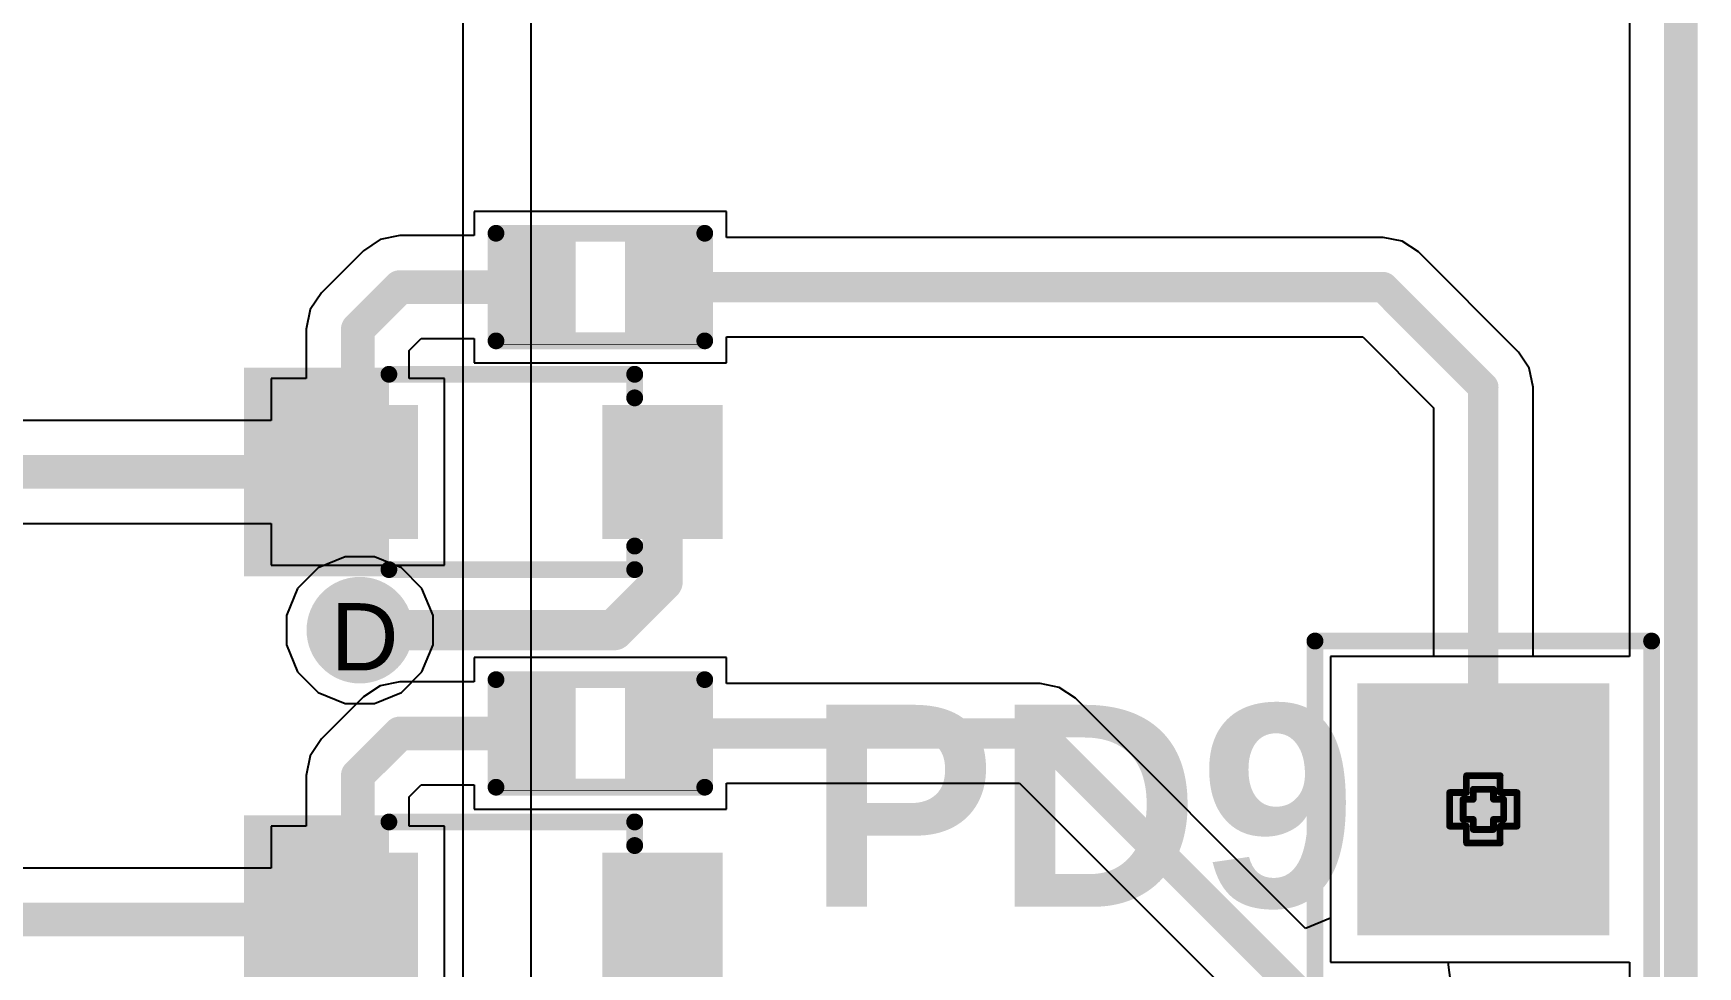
# Model space of a CAD drawing. Header units: inches. Extents: x 0 to 5401, y 0 to 5414.
# Drawn here: x 137.57 to 150.13, y 66.08 to 73.13 of the extents above; entities that cross this region are included whole.
import ezdxf

# ---------------------------------------------------------------- set-up
doc = ezdxf.new("R2010")
doc.units = ezdxf.units.IN
for name, color, linetype in [('Board Outline', 216, 'Continuous'), ('Bottom Layer', 5, 'Continuous'), ('Bottom Solder', 6, 'Continuous'), ('Drill Drawing', 1, 'Continuous'), ('Layer 1', 16, 'Continuous'), ('Layer 2', 76, 'Continuous'), ('Multi-Layer', 9, 'Continuous'), ('Pad Holes', 156, 'Continuous'), ('Top Layer', 1, 'Continuous'), ('Top Overlay', 2, 'Continuous'), ('Top Paste', 8, 'Continuous'), ('Top Solder', 216, 'Continuous'), ('Via Holes', 16, 'Continuous')]:
    doc.layers.add(name, color=color, linetype=linetype)
doc.styles.add('Arial', font='', dxfattribs={"height": 0.2})
doc.styles.add('Arial_Bold', font='', dxfattribs={"height": 0.2})
doc.styles.get('Arial').set_extended_font_data('Arial')
doc.styles.get('Arial_Bold').set_extended_font_data('Arial', bold=True)

# ---------------------------------------------------------------- blocks, each defined once
blk = doc.blocks.new('R___0402_151')
at = {"layer": 'Top Layer'}
for points in [[(-0.699, -0.318), (-0.699, 0.318), (-0.241, 0.318), (-0.241, -0.318)], [(0.241, -0.318), (0.241, 0.318), (0.699, 0.318), (0.699, -0.318)]]:
    blk.add_hatch(color=1, dxfattribs=at).paths.add_polyline_path(points)
at = {"layer": 'Top Paste'}
for points in [[(-0.699, -0.318), (-0.699, 0.318), (-0.241, 0.318), (-0.241, -0.318)], [(0.241, -0.318), (0.241, 0.318), (0.699, 0.318), (0.699, -0.318)]]:
    blk.add_hatch(color=8, dxfattribs=at).paths.add_polyline_path(points)
at = {"layer": 'Top Solder'}
for points in [[(-0.754, -0.373), (-0.754, 0.373), (-0.186, 0.373), (-0.186, -0.373)], [(0.186, -0.373), (0.186, 0.373), (0.754, 0.373), (0.754, -0.373)]]:
    blk.add_hatch(color=216, dxfattribs=at).paths.add_polyline_path(points)
at = {"layer": 'Top Overlay'}
for points in [[(-0.787, -0.406, 0.127, 0.127, 0), (-0.787, 0.406, 0.127, 0.127, 0)], [(-0.787, 0.406, 0.127, 0.127, 0), (0.787, 0.406, 0.127, 0.127, 0)], [(0.787, -0.406, 0.127, 0.127, 0), (0.787, 0.406, 0.127, 0.127, 0)], [(-0.787, -0.406, 0.127, 0.127, 0), (0.787, -0.406, 0.127, 0.127, 0)], [(-0.813, -0.432, 0.00323, 0.00323, 0), (0.813, -0.432, 0.00323, 0.00323, 0)]]:
    blk.add_lwpolyline(points, format="xyseb", dxfattribs=at)
for points in [[(-0.819, 0.406, 0.0635, 0.0635, 1), (-0.756, 0.406, 0.0635, 0.0635, 1)], [(-0.819, 0.406, 0.0635, 0.0635, 1), (-0.756, 0.406, 0.0635, 0.0635, 1)], [(0.756, 0.406, 0.0635, 0.0635, 1), (0.819, 0.406, 0.0635, 0.0635, 1)], [(0.756, 0.406, 0.0635, 0.0635, 1), (0.819, 0.406, 0.0635, 0.0635, 1)], [(-0.819, -0.406, 0.0635, 0.0635, 1), (-0.756, -0.406, 0.0635, 0.0635, 1)], [(-0.819, -0.406, 0.0635, 0.0635, 1), (-0.756, -0.406, 0.0635, 0.0635, 1)], [(0.756, -0.406, 0.0635, 0.0635, 1), (0.819, -0.406, 0.0635, 0.0635, 1)], [(0.756, -0.406, 0.0635, 0.0635, 1), (0.819, -0.406, 0.0635, 0.0635, 1)], [(-0.814, -0.432, 0.00161, 0.00161, 1), (-0.812, -0.432, 0.00161, 0.00161, 1)], [(0.812, -0.432, 0.00161, 0.00161, 1), (0.814, -0.432, 0.00161, 0.00161, 1)]]:
    blk.add_lwpolyline(points, format="xyseb", close=True, dxfattribs=at)
blk = doc.blocks.new('R___0402_152')
at = {"layer": 'Top Layer'}
for points in [[(-0.699, -0.318), (-0.699, 0.318), (-0.241, 0.318), (-0.241, -0.318)], [(0.241, -0.318), (0.241, 0.318), (0.699, 0.318), (0.699, -0.318)]]:
    blk.add_hatch(color=1, dxfattribs=at).paths.add_polyline_path(points)
at = {"layer": 'Top Paste'}
for points in [[(-0.699, -0.318), (-0.699, 0.318), (-0.241, 0.318), (-0.241, -0.318)], [(0.241, -0.318), (0.241, 0.318), (0.699, 0.318), (0.699, -0.318)]]:
    blk.add_hatch(color=8, dxfattribs=at).paths.add_polyline_path(points)
at = {"layer": 'Top Solder'}
for points in [[(-0.754, -0.373), (-0.754, 0.373), (-0.186, 0.373), (-0.186, -0.373)], [(0.186, -0.373), (0.186, 0.373), (0.754, 0.373), (0.754, -0.373)]]:
    blk.add_hatch(color=216, dxfattribs=at).paths.add_polyline_path(points)
at = {"layer": 'Top Overlay'}
for points in [[(-0.787, -0.406, 0.127, 0.127, 0), (-0.787, 0.406, 0.127, 0.127, 0)], [(-0.787, 0.406, 0.127, 0.127, 0), (0.787, 0.406, 0.127, 0.127, 0)], [(0.787, -0.406, 0.127, 0.127, 0), (0.787, 0.406, 0.127, 0.127, 0)], [(-0.787, -0.406, 0.127, 0.127, 0), (0.787, -0.406, 0.127, 0.127, 0)], [(-0.813, -0.432, 0.00323, 0.00323, 0), (0.813, -0.432, 0.00323, 0.00323, 0)]]:
    blk.add_lwpolyline(points, format="xyseb", dxfattribs=at)
for points in [[(-0.819, 0.406, 0.0635, 0.0635, 1), (-0.756, 0.406, 0.0635, 0.0635, 1)], [(-0.819, 0.406, 0.0635, 0.0635, 1), (-0.756, 0.406, 0.0635, 0.0635, 1)], [(0.756, 0.406, 0.0635, 0.0635, 1), (0.819, 0.406, 0.0635, 0.0635, 1)], [(0.756, 0.406, 0.0635, 0.0635, 1), (0.819, 0.406, 0.0635, 0.0635, 1)], [(-0.819, -0.406, 0.0635, 0.0635, 1), (-0.756, -0.406, 0.0635, 0.0635, 1)], [(-0.819, -0.406, 0.0635, 0.0635, 1), (-0.756, -0.406, 0.0635, 0.0635, 1)], [(0.756, -0.406, 0.0635, 0.0635, 1), (0.819, -0.406, 0.0635, 0.0635, 1)], [(0.756, -0.406, 0.0635, 0.0635, 1), (0.819, -0.406, 0.0635, 0.0635, 1)], [(-0.814, -0.432, 0.00161, 0.00161, 1), (-0.812, -0.432, 0.00161, 0.00161, 1)], [(0.812, -0.432, 0.00161, 0.00161, 1), (0.814, -0.432, 0.00161, 0.00161, 1)]]:
    blk.add_lwpolyline(points, format="xyseb", close=True, dxfattribs=at)
blk = doc.blocks.new('HDR_1_8_TH______196')
at = {"layer": 'Bottom Layer'}
blk.add_hatch(color=5, dxfattribs=at).paths.add_polyline_path([(-9.79, 0.9), (-7.99, 0.9), (-7.99, -0.9), (-9.79, -0.9)])
at = {"layer": 'Bottom Solder'}
blk.add_hatch(color=6, dxfattribs=at).paths.add_polyline_path([(-9.841, 0.951), (-7.939, 0.951), (-7.939, -0.951), (-9.841, -0.951)])
at = {"layer": 'Layer 1'}
blk.add_hatch(color=16, dxfattribs=at).paths.add_polyline_path([(-9.79, 0.9), (-7.99, 0.9), (-7.99, -0.9), (-9.79, -0.9)])
at = {"layer": 'Layer 2'}
blk.add_hatch(color=76, dxfattribs=at).paths.add_polyline_path([(-9.79, 0.9), (-7.99, 0.9), (-7.99, -0.9), (-9.79, -0.9)])
at = {"layer": 'Multi-Layer'}
blk.add_hatch(color=9, dxfattribs=at).paths.add_polyline_path([(-9.79, 0.9), (-7.99, 0.9), (-7.99, -0.9), (-9.79, -0.9)])
at = {"layer": 'Pad Holes'}
h = blk.add_hatch(color=7, dxfattribs=at)
edge = h.paths.add_edge_path()
edge.add_arc((-8.89, 0), 0.5, 0, 360)
at = {"layer": 'Top Layer'}
blk.add_hatch(color=1, dxfattribs=at).paths.add_polyline_path([(-9.79, 0.9), (-7.99, 0.9), (-7.99, -0.9), (-9.79, -0.9)])
at = {"layer": 'Top Solder'}
blk.add_hatch(color=216, dxfattribs=at).paths.add_polyline_path([(-9.841, 0.951), (-7.939, 0.951), (-7.939, -0.951), (-9.841, -0.951)])
at = {"layer": 'Top Overlay'}
for points in [[(-10.16, -1.27, 0.127, 0.127, 0), (-10.16, 1.27, 0.127, 0.127, 0)], [(10.16, 1.27, 0.127, 0.127, 0), (-10.16, 1.27, 0.127, 0.127, 0)], [(10.16, -1.27, 0.127, 0.127, 0), (-10.16, -1.27, 0.127, 0.127, 0)]]:
    blk.add_lwpolyline(points, format="xyseb", dxfattribs=at)
for points in [[(-10.192, 1.27, 0.0635, 0.0635, 1), (-10.128, 1.27, 0.0635, 0.0635, 1)], [(-10.192, 1.27, 0.0635, 0.0635, 1), (-10.128, 1.27, 0.0635, 0.0635, 1)], [(-10.192, -1.27, 0.0635, 0.0635, 1), (-10.128, -1.27, 0.0635, 0.0635, 1)], [(-10.192, -1.27, 0.0635, 0.0635, 1), (-10.128, -1.27, 0.0635, 0.0635, 1)]]:
    blk.add_lwpolyline(points, format="xyseb", close=True, dxfattribs=at)
blk = doc.blocks.new('SOD_323_226')
at = {"layer": 'Top Layer'}
for points in [[(-0.75, -0.45), (-1.55, -0.45), (-1.55, 0.45), (-0.75, 0.45)], [(1.55, -0.45), (0.75, -0.45), (0.75, 0.45), (1.55, 0.45)]]:
    blk.add_hatch(color=1, dxfattribs=at).paths.add_polyline_path(points)
at = {"layer": 'Top Overlay'}
for points in [[(-2.007, 0.483), (-0.914, 0.483), (-0.914, 0.787), (-2.007, 0.787)], [(-2.007, -0.508), (-1.575, -0.508), (-1.575, 0.508), (-2.007, 0.508)], [(-2.007, -0.787), (-0.914, -0.787), (-0.914, -0.483), (-2.007, -0.483)]]:
    blk.add_hatch(color=2, dxfattribs=at).paths.add_polyline_path(points)
at = {"layer": 'Top Paste'}
for points in [[(-0.75, -0.45), (-1.55, -0.45), (-1.55, 0.45), (-0.75, 0.45)], [(1.55, -0.45), (0.75, -0.45), (0.75, 0.45), (1.55, 0.45)]]:
    blk.add_hatch(color=8, dxfattribs=at).paths.add_polyline_path(points)
at = {"layer": 'Top Solder'}
for points in [[(-0.695, -0.505), (-1.605, -0.505), (-1.605, 0.505), (-0.695, 0.505)], [(1.605, -0.505), (0.695, -0.505), (0.695, 0.505), (1.605, 0.505)]]:
    blk.add_hatch(color=216, dxfattribs=at).paths.add_polyline_path(points)
at = {"layer": 'Top Overlay'}
for points in [[(-0.914, 0.737, 0.127, 0.127, 0), (0.94, 0.737, 0.127, 0.127, 0)], [(0.94, 0.559, 0.127, 0.127, 0), (0.94, 0.737, 0.127, 0.127, 0)], [(0.94, -0.737, 0.127, 0.127, 0), (0.94, -0.559, 0.127, 0.127, 0)], [(-0.914, -0.737, 0.127, 0.127, 0), (0.94, -0.737, 0.127, 0.127, 0)]]:
    blk.add_lwpolyline(points, format="xyseb", dxfattribs=at)
for points in [[(-0.946, 0.737, 0.0635, 0.0635, 1), (-0.883, 0.737, 0.0635, 0.0635, 1)], [(0.908, 0.737, 0.0635, 0.0635, 1), (0.972, 0.737, 0.0635, 0.0635, 1)], [(0.908, 0.737, 0.0635, 0.0635, 1), (0.972, 0.737, 0.0635, 0.0635, 1)], [(0.908, 0.559, 0.0635, 0.0635, 1), (0.972, 0.559, 0.0635, 0.0635, 1)], [(0.908, -0.559, 0.0635, 0.0635, 1), (0.972, -0.559, 0.0635, 0.0635, 1)], [(-0.946, -0.737, 0.0635, 0.0635, 1), (-0.883, -0.737, 0.0635, 0.0635, 1)], [(0.908, -0.737, 0.0635, 0.0635, 1), (0.972, -0.737, 0.0635, 0.0635, 1)], [(0.908, -0.737, 0.0635, 0.0635, 1), (0.972, -0.737, 0.0635, 0.0635, 1)]]:
    blk.add_lwpolyline(points, format="xyseb", close=True, dxfattribs=at)
blk = doc.blocks.new('SOD_323_228')
at = {"layer": 'Top Layer'}
for points in [[(-0.75, -0.45), (-1.55, -0.45), (-1.55, 0.45), (-0.75, 0.45)], [(1.55, -0.45), (0.75, -0.45), (0.75, 0.45), (1.55, 0.45)]]:
    blk.add_hatch(color=1, dxfattribs=at).paths.add_polyline_path(points)
at = {"layer": 'Top Overlay'}
for points in [[(-2.007, 0.483), (-0.914, 0.483), (-0.914, 0.787), (-2.007, 0.787)], [(-2.007, -0.508), (-1.575, -0.508), (-1.575, 0.508), (-2.007, 0.508)], [(-2.007, -0.787), (-0.914, -0.787), (-0.914, -0.483), (-2.007, -0.483)]]:
    blk.add_hatch(color=2, dxfattribs=at).paths.add_polyline_path(points)
at = {"layer": 'Top Paste'}
for points in [[(-0.75, -0.45), (-1.55, -0.45), (-1.55, 0.45), (-0.75, 0.45)], [(1.55, -0.45), (0.75, -0.45), (0.75, 0.45), (1.55, 0.45)]]:
    blk.add_hatch(color=8, dxfattribs=at).paths.add_polyline_path(points)
at = {"layer": 'Top Solder'}
for points in [[(-0.695, -0.505), (-1.605, -0.505), (-1.605, 0.505), (-0.695, 0.505)], [(1.605, -0.505), (0.695, -0.505), (0.695, 0.505), (1.605, 0.505)]]:
    blk.add_hatch(color=216, dxfattribs=at).paths.add_polyline_path(points)
at = {"layer": 'Top Overlay'}
for points in [[(-0.914, 0.737, 0.127, 0.127, 0), (0.94, 0.737, 0.127, 0.127, 0)], [(0.94, 0.559, 0.127, 0.127, 0), (0.94, 0.737, 0.127, 0.127, 0)], [(0.94, -0.737, 0.127, 0.127, 0), (0.94, -0.559, 0.127, 0.127, 0)], [(-0.914, -0.737, 0.127, 0.127, 0), (0.94, -0.737, 0.127, 0.127, 0)]]:
    blk.add_lwpolyline(points, format="xyseb", dxfattribs=at)
for points in [[(-0.946, 0.737, 0.0635, 0.0635, 1), (-0.883, 0.737, 0.0635, 0.0635, 1)], [(0.908, 0.737, 0.0635, 0.0635, 1), (0.972, 0.737, 0.0635, 0.0635, 1)], [(0.908, 0.737, 0.0635, 0.0635, 1), (0.972, 0.737, 0.0635, 0.0635, 1)], [(0.908, 0.559, 0.0635, 0.0635, 1), (0.972, 0.559, 0.0635, 0.0635, 1)], [(0.908, -0.559, 0.0635, 0.0635, 1), (0.972, -0.559, 0.0635, 0.0635, 1)], [(-0.946, -0.737, 0.0635, 0.0635, 1), (-0.883, -0.737, 0.0635, 0.0635, 1)], [(0.908, -0.737, 0.0635, 0.0635, 1), (0.972, -0.737, 0.0635, 0.0635, 1)], [(0.908, -0.737, 0.0635, 0.0635, 1), (0.972, -0.737, 0.0635, 0.0635, 1)]]:
    blk.add_lwpolyline(points, format="xyseb", close=True, dxfattribs=at)

msp = doc.modelspace()

# ---------------------------------------------------------------- hatches: boundary and pattern name
at = {"layer": 'Bottom Layer'}
h = msp.add_hatch(color=5, dxfattribs=at)
edge = h.paths.add_edge_path()
edge.add_arc((140.032, 68.624), 0.3, 0, 360)
at = {"layer": 'Bottom Solder'}
h = msp.add_hatch(color=6, dxfattribs=at)
edge = h.paths.add_edge_path()
edge.add_arc((140.032, 68.624), 0.402, 0, 360)
at = {"layer": 'Layer 1'}
h = msp.add_hatch(color=16, dxfattribs=at)
edge = h.paths.add_edge_path()
edge.add_arc((140.032, 68.624), 0.3, 0, 360)
at = {"layer": 'Layer 2'}
h = msp.add_hatch(color=76, dxfattribs=at)
edge = h.paths.add_edge_path()
edge.add_arc((140.032, 68.624), 0.3, 0, 360)
at = {"layer": 'Top Layer'}
h = msp.add_hatch(color=1, dxfattribs=at)
edge = h.paths.add_edge_path()
edge.add_arc((140.032, 68.624), 0.3, 0, 360)
at = {"layer": 'Top Solder'}
h = msp.add_hatch(color=216, dxfattribs=at)
edge = h.paths.add_edge_path()
edge.add_arc((140.032, 68.624), 0.402, 0, 360)
at = {"layer": 'Via Holes'}
h = msp.add_hatch(color=7, dxfattribs=at)
edge = h.paths.add_edge_path()
edge.add_arc((140.032, 68.624), 0.15, 0, 360)

# ---------------------------------------------------------------- linework, layer by layer
at = {"layer": 'Board Outline'}
msp.add_lwpolyline([(150, 0, 0.254, 0.254, 0), (150, 117, 0.254, 0.254, 0)], format="xyseb", dxfattribs=at)
at = {"layer": 'Bottom Layer'}
for p, q in [((149.612, 73.454), (149.612, 68.426)), ((149.612, 68.426), (147.355, 68.426)), ((147.355, 68.426), (147.355, 66.118)), ((147.355, 66.118), (149.612, 66.118)), ((149.612, 66.118), (149.612, 65.538))]:
    msp.add_line(p, q, dxfattribs=at)
at = {"layer": 'Drill Drawing'}
for points in [[(148.382, 67.399, 0.0508, 0.0508, 0), (148.382, 67.526, 0.0508, 0.0508, 0)], [(148.382, 67.526, 0.0508, 0.0508, 0), (148.636, 67.526, 0.0508, 0.0508, 0)], [(148.433, 67.348, 0.0508, 0.0508, 0), (148.433, 67.424, 0.0508, 0.0508, 0)], [(148.433, 67.424, 0.0508, 0.0508, 0), (148.586, 67.424, 0.0508, 0.0508, 0)], [(148.586, 67.348, 0.0508, 0.0508, 0), (148.586, 67.424, 0.0508, 0.0508, 0)], [(148.636, 67.399, 0.0508, 0.0508, 0), (148.636, 67.526, 0.0508, 0.0508, 0)], [(148.255, 67.145, 0.0508, 0.0508, 0), (148.255, 67.399, 0.0508, 0.0508, 0)], [(148.255, 67.399, 0.0508, 0.0508, 0), (148.382, 67.399, 0.0508, 0.0508, 0)], [(148.357, 67.196, 0.0508, 0.0508, 0), (148.357, 67.348, 0.0508, 0.0508, 0)], [(148.357, 67.348, 0.0508, 0.0508, 0), (148.433, 67.348, 0.0508, 0.0508, 0)], [(148.586, 67.348, 0.0508, 0.0508, 0), (148.662, 67.348, 0.0508, 0.0508, 0)], [(148.636, 67.399, 0.0508, 0.0508, 0), (148.763, 67.399, 0.0508, 0.0508, 0)], [(148.662, 67.196, 0.0508, 0.0508, 0), (148.662, 67.348, 0.0508, 0.0508, 0)], [(148.763, 67.145, 0.0508, 0.0508, 0), (148.763, 67.399, 0.0508, 0.0508, 0)], [(148.357, 67.196, 0.0508, 0.0508, 0), (148.433, 67.196, 0.0508, 0.0508, 0)], [(148.433, 67.12, 0.0508, 0.0508, 0), (148.433, 67.196, 0.0508, 0.0508, 0)], [(148.586, 67.196, 0.0508, 0.0508, 0), (148.662, 67.196, 0.0508, 0.0508, 0)], [(148.586, 67.12, 0.0508, 0.0508, 0), (148.586, 67.196, 0.0508, 0.0508, 0)], [(148.255, 67.145, 0.0508, 0.0508, 0), (148.382, 67.145, 0.0508, 0.0508, 0)], [(148.382, 67.018, 0.0508, 0.0508, 0), (148.382, 67.145, 0.0508, 0.0508, 0)], [(148.433, 67.12, 0.0508, 0.0508, 0), (148.586, 67.12, 0.0508, 0.0508, 0)], [(148.636, 67.145, 0.0508, 0.0508, 0), (148.763, 67.145, 0.0508, 0.0508, 0)], [(148.636, 67.018, 0.0508, 0.0508, 0), (148.636, 67.145, 0.0508, 0.0508, 0)], [(148.382, 67.018, 0.0508, 0.0508, 0), (148.636, 67.018, 0.0508, 0.0508, 0)]]:
    msp.add_lwpolyline(points, format="xyseb", dxfattribs=at)
for points in [[(148.37, 67.526, 0.0254, 0.0254, 1), (148.395, 67.526, 0.0254, 0.0254, 1)], [(148.37, 67.526, 0.0254, 0.0254, 1), (148.395, 67.526, 0.0254, 0.0254, 1)], [(148.421, 67.424, 0.0254, 0.0254, 1), (148.446, 67.424, 0.0254, 0.0254, 1)], [(148.421, 67.424, 0.0254, 0.0254, 1), (148.446, 67.424, 0.0254, 0.0254, 1)], [(148.573, 67.424, 0.0254, 0.0254, 1), (148.598, 67.424, 0.0254, 0.0254, 1)], [(148.573, 67.424, 0.0254, 0.0254, 1), (148.598, 67.424, 0.0254, 0.0254, 1)], [(148.624, 67.526, 0.0254, 0.0254, 1), (148.649, 67.526, 0.0254, 0.0254, 1)], [(148.624, 67.526, 0.0254, 0.0254, 1), (148.649, 67.526, 0.0254, 0.0254, 1)], [(148.243, 67.399, 0.0254, 0.0254, 1), (148.268, 67.399, 0.0254, 0.0254, 1)], [(148.243, 67.399, 0.0254, 0.0254, 1), (148.268, 67.399, 0.0254, 0.0254, 1)], [(148.344, 67.348, 0.0254, 0.0254, 1), (148.37, 67.348, 0.0254, 0.0254, 1)], [(148.344, 67.348, 0.0254, 0.0254, 1), (148.37, 67.348, 0.0254, 0.0254, 1)], [(148.37, 67.399, 0.0254, 0.0254, 1), (148.395, 67.399, 0.0254, 0.0254, 1)], [(148.37, 67.399, 0.0254, 0.0254, 1), (148.395, 67.399, 0.0254, 0.0254, 1)], [(148.421, 67.348, 0.0254, 0.0254, 1), (148.446, 67.348, 0.0254, 0.0254, 1)], [(148.421, 67.348, 0.0254, 0.0254, 1), (148.446, 67.348, 0.0254, 0.0254, 1)], [(148.573, 67.348, 0.0254, 0.0254, 1), (148.598, 67.348, 0.0254, 0.0254, 1)], [(148.573, 67.348, 0.0254, 0.0254, 1), (148.598, 67.348, 0.0254, 0.0254, 1)], [(148.624, 67.399, 0.0254, 0.0254, 1), (148.649, 67.399, 0.0254, 0.0254, 1)], [(148.624, 67.399, 0.0254, 0.0254, 1), (148.649, 67.399, 0.0254, 0.0254, 1)], [(148.649, 67.348, 0.0254, 0.0254, 1), (148.675, 67.348, 0.0254, 0.0254, 1)], [(148.649, 67.348, 0.0254, 0.0254, 1), (148.675, 67.348, 0.0254, 0.0254, 1)], [(148.751, 67.399, 0.0254, 0.0254, 1), (148.776, 67.399, 0.0254, 0.0254, 1)], [(148.751, 67.399, 0.0254, 0.0254, 1), (148.776, 67.399, 0.0254, 0.0254, 1)], [(148.344, 67.196, 0.0254, 0.0254, 1), (148.37, 67.196, 0.0254, 0.0254, 1)], [(148.344, 67.196, 0.0254, 0.0254, 1), (148.37, 67.196, 0.0254, 0.0254, 1)], [(148.421, 67.196, 0.0254, 0.0254, 1), (148.446, 67.196, 0.0254, 0.0254, 1)], [(148.421, 67.196, 0.0254, 0.0254, 1), (148.446, 67.196, 0.0254, 0.0254, 1)], [(148.573, 67.196, 0.0254, 0.0254, 1), (148.598, 67.196, 0.0254, 0.0254, 1)], [(148.573, 67.196, 0.0254, 0.0254, 1), (148.598, 67.196, 0.0254, 0.0254, 1)], [(148.649, 67.196, 0.0254, 0.0254, 1), (148.675, 67.196, 0.0254, 0.0254, 1)], [(148.649, 67.196, 0.0254, 0.0254, 1), (148.675, 67.196, 0.0254, 0.0254, 1)], [(148.243, 67.145, 0.0254, 0.0254, 1), (148.268, 67.145, 0.0254, 0.0254, 1)], [(148.243, 67.145, 0.0254, 0.0254, 1), (148.268, 67.145, 0.0254, 0.0254, 1)], [(148.37, 67.145, 0.0254, 0.0254, 1), (148.395, 67.145, 0.0254, 0.0254, 1)], [(148.37, 67.145, 0.0254, 0.0254, 1), (148.395, 67.145, 0.0254, 0.0254, 1)], [(148.421, 67.12, 0.0254, 0.0254, 1), (148.446, 67.12, 0.0254, 0.0254, 1)], [(148.421, 67.12, 0.0254, 0.0254, 1), (148.446, 67.12, 0.0254, 0.0254, 1)], [(148.573, 67.12, 0.0254, 0.0254, 1), (148.598, 67.12, 0.0254, 0.0254, 1)], [(148.573, 67.12, 0.0254, 0.0254, 1), (148.598, 67.12, 0.0254, 0.0254, 1)], [(148.624, 67.145, 0.0254, 0.0254, 1), (148.649, 67.145, 0.0254, 0.0254, 1)], [(148.624, 67.145, 0.0254, 0.0254, 1), (148.649, 67.145, 0.0254, 0.0254, 1)], [(148.751, 67.145, 0.0254, 0.0254, 1), (148.776, 67.145, 0.0254, 0.0254, 1)], [(148.751, 67.145, 0.0254, 0.0254, 1), (148.776, 67.145, 0.0254, 0.0254, 1)], [(148.37, 67.018, 0.0254, 0.0254, 1), (148.395, 67.018, 0.0254, 0.0254, 1)], [(148.37, 67.018, 0.0254, 0.0254, 1), (148.395, 67.018, 0.0254, 0.0254, 1)], [(148.624, 67.018, 0.0254, 0.0254, 1), (148.649, 67.018, 0.0254, 0.0254, 1)], [(148.624, 67.018, 0.0254, 0.0254, 1), (148.649, 67.018, 0.0254, 0.0254, 1)]]:
    msp.add_lwpolyline(points, format="xyseb", close=True, dxfattribs=at)
at = {"layer": 'Layer 1'}
for p, q in [((140.808, 73.914), (140.808, 34.864)), ((141.326, 34.299), (141.326, 73.914)), ((149.612, 73.399), (149.612, 68.426)), ((149.612, 68.426), (147.355, 68.426)), ((147.355, 68.426), (147.355, 66.118)), ((147.355, 66.118), (148.242, 66.118)), ((148.242, 66.118), (148.275, 65.864))]:
    msp.add_line(p, q, dxfattribs=at)
at = {"layer": 'Layer 2'}
for p, q in [((149.612, 73.399), (149.612, 68.426)), ((139.718, 69.094), (139.562, 68.938)), ((139.922, 69.178), (139.718, 69.094)), ((140.142, 69.178), (139.922, 69.178)), ((140.346, 69.094), (140.142, 69.178)), ((140.501, 68.938), (140.346, 69.094)), ((139.562, 68.938), (139.478, 68.735)), ((140.586, 68.735), (140.501, 68.938)), ((139.478, 68.735), (139.478, 68.514)), ((140.586, 68.514), (140.586, 68.735)), ((139.478, 68.514), (139.562, 68.311)), ((140.501, 68.311), (140.586, 68.514)), ((149.612, 68.426), (147.355, 68.426)), ((147.355, 68.426), (147.355, 66.118)), ((139.562, 68.311), (139.718, 68.155)), ((140.346, 68.155), (140.501, 68.311)), ((139.718, 68.155), (139.922, 68.07)), ((139.922, 68.07), (140.142, 68.07)), ((140.142, 68.07), (140.346, 68.155)), ((147.355, 66.118), (148.242, 66.118)), ((148.242, 66.118), (148.275, 65.864))]:
    msp.add_line(p, q, dxfattribs=at)
at = {"layer": 'Top Layer'}
for p, q in [((149.612, 73.454), (149.612, 68.426)), ((142.799, 71.784), (140.894, 71.784)), ((140.894, 71.784), (140.894, 71.601)), ((142.799, 71.588), (142.799, 71.784)), ((140.334, 71.601), (140.185, 71.572)), ((140.894, 71.601), (140.334, 71.601)), ((147.754, 71.588), (142.799, 71.588)), ((147.898, 71.56), (147.754, 71.588)), ((140.059, 71.487), (139.742, 71.17)), ((140.185, 71.572), (140.059, 71.487)), ((148.02, 71.478), (147.898, 71.56)), ((148.775, 70.723), (148.02, 71.478)), ((139.742, 71.17), (139.658, 71.044)), ((139.658, 71.044), (139.628, 70.895)), ((139.628, 70.895), (139.628, 70.522)), ((142.799, 70.641), (142.799, 70.837)), ((142.799, 70.837), (147.599, 70.837)), ((147.599, 70.837), (148.134, 70.302)), ((140.405, 70.734), (140.495, 70.824)), ((140.405, 70.522), (140.405, 70.734)), ((140.495, 70.824), (140.894, 70.824)), ((140.894, 70.824), (140.894, 70.641)), ((148.856, 70.601), (148.775, 70.723)), ((140.894, 70.641), (142.799, 70.641)), ((148.885, 70.457), (148.856, 70.601)), ((139.628, 70.522), (139.362, 70.522)), ((139.362, 70.522), (139.362, 70.206)), ((140.67, 70.522), (140.405, 70.522)), ((140.67, 69.114), (140.67, 70.522)), ((148.885, 68.426), (148.885, 70.457)), ((139.362, 70.206), (135.382, 70.206)), ((148.134, 70.302), (148.134, 68.426)), ((135.543, 69.43), (139.362, 69.43)), ((139.362, 69.43), (139.362, 69.114)), ((139.362, 69.114), (140.67, 69.114)), ((142.799, 68.417), (140.894, 68.417)), ((140.894, 68.417), (140.894, 68.234)), ((142.799, 68.221), (142.799, 68.417)), ((148.134, 68.426), (147.355, 68.426)), ((147.355, 68.426), (147.355, 66.452)), ((149.612, 68.426), (148.885, 68.426)), ((140.185, 68.204), (140.059, 68.12)), ((140.334, 68.234), (140.185, 68.204)), ((140.894, 68.234), (140.334, 68.234)), ((145.166, 68.221), (142.799, 68.221)), ((145.309, 68.192), (145.166, 68.221)), ((140.059, 68.12), (139.742, 67.803)), ((145.431, 68.111), (145.309, 68.192)), ((147.168, 66.374), (145.431, 68.111)), ((139.742, 67.803), (139.658, 67.677)), ((139.658, 67.677), (139.628, 67.528)), ((139.628, 67.528), (139.628, 67.144)), ((140.405, 67.367), (140.495, 67.457)), ((140.495, 67.457), (140.894, 67.457)), ((140.894, 67.457), (140.894, 67.274)), ((142.799, 67.274), (142.799, 67.47)), ((142.799, 67.47), (145.01, 67.47)), ((145.01, 67.47), (147.406, 65.074)), ((140.405, 67.144), (140.405, 67.367)), ((140.894, 67.274), (142.799, 67.274)), ((139.628, 67.144), (139.362, 67.144)), ((139.362, 67.144), (139.362, 66.828)), ((140.67, 67.144), (140.405, 67.144)), ((140.67, 65.736), (140.67, 67.144)), ((139.362, 66.828), (136.017, 66.828)), ((147.355, 66.452), (147.168, 66.374))]:
    msp.add_line(p, q, dxfattribs=at)
for points in [[(140.016, 70.895, 0.254, 0.254, 0), (140.334, 71.213, 0.254, 0.254, 0)], [(140.334, 71.213, 0.254, 0.254, 0), (141.377, 71.213, 0.254, 0.254, 0)], [(142.316, 71.213, 0.229, 0.229, 0), (147.754, 71.213, 0.229, 0.229, 0)], [(147.754, 71.213, 0.229, 0.229, 0), (148.509, 70.457, 0.229, 0.229, 0)], [(140.016, 69.818, 0.254, 0.254, 0), (140.016, 70.895, 0.254, 0.254, 0)], [(148.509, 67.272, 0.229, 0.229, 0), (148.509, 70.457, 0.229, 0.229, 0)], [(142.316, 68.992, 0.305, 0.305, 0), (142.316, 69.818, 0.305, 0.305, 0)], [(135.382, 69.818, 0.254, 0.254, 0), (140.016, 69.818, 0.254, 0.254, 0)], [(141.949, 68.624, 0.305, 0.305, 0), (142.316, 68.992, 0.305, 0.305, 0)], [(140.032, 68.624, 0.305, 0.305, 0), (141.949, 68.624, 0.305, 0.305, 0)], [(140.016, 67.528, 0.254, 0.254, 0), (140.334, 67.845, 0.254, 0.254, 0)], [(140.334, 67.845, 0.254, 0.254, 0), (141.377, 67.845, 0.254, 0.254, 0)], [(142.316, 67.845, 0.229, 0.229, 0), (145.166, 67.845, 0.229, 0.229, 0)], [(145.166, 67.845, 0.229, 0.229, 0), (148.279, 64.732, 0.229, 0.229, 0)], [(140.016, 66.44, 0.254, 0.254, 0), (140.016, 67.528, 0.254, 0.254, 0)], [(136.017, 66.44, 0.254, 0.254, 0), (140.016, 66.44, 0.254, 0.254, 0)], [(142.316, 65.614, 0.305, 0.305, 0), (142.316, 66.44, 0.305, 0.305, 0)]]:
    msp.add_lwpolyline(points, format="xyseb", dxfattribs=at)
for points in [[(140.27, 71.213, 0.127, 0.127, 1), (140.397, 71.213, 0.127, 0.127, 1)], [(140.27, 71.213, 0.127, 0.127, 1), (140.397, 71.213, 0.127, 0.127, 1)], [(141.313, 71.213, 0.127, 0.127, 1), (141.44, 71.213, 0.127, 0.127, 1)], [(142.259, 71.213, 0.114, 0.114, 1), (142.374, 71.213, 0.114, 0.114, 1)], [(147.697, 71.213, 0.114, 0.114, 1), (147.811, 71.213, 0.114, 0.114, 1)], [(147.697, 71.213, 0.114, 0.114, 1), (147.811, 71.213, 0.114, 0.114, 1)], [(139.953, 70.895, 0.127, 0.127, 1), (140.08, 70.895, 0.127, 0.127, 1)], [(139.953, 70.895, 0.127, 0.127, 1), (140.08, 70.895, 0.127, 0.127, 1)], [(148.452, 70.457, 0.114, 0.114, 1), (148.567, 70.457, 0.114, 0.114, 1)], [(148.452, 70.457, 0.114, 0.114, 1), (148.567, 70.457, 0.114, 0.114, 1)], [(142.24, 69.818, 0.152, 0.152, 1), (142.393, 69.818, 0.152, 0.152, 1)], [(139.953, 69.818, 0.127, 0.127, 1), (140.08, 69.818, 0.127, 0.127, 1)], [(139.953, 69.818, 0.127, 0.127, 1), (140.08, 69.818, 0.127, 0.127, 1)], [(142.24, 68.992, 0.152, 0.152, 1), (142.393, 68.992, 0.152, 0.152, 1)], [(142.24, 68.992, 0.152, 0.152, 1), (142.393, 68.992, 0.152, 0.152, 1)], [(139.956, 68.624, 0.152, 0.152, 1), (140.108, 68.624, 0.152, 0.152, 1)], [(141.873, 68.624, 0.152, 0.152, 1), (142.025, 68.624, 0.152, 0.152, 1)], [(141.873, 68.624, 0.152, 0.152, 1), (142.025, 68.624, 0.152, 0.152, 1)], [(140.27, 67.845, 0.127, 0.127, 1), (140.397, 67.845, 0.127, 0.127, 1)], [(140.27, 67.845, 0.127, 0.127, 1), (140.397, 67.845, 0.127, 0.127, 1)], [(141.313, 67.845, 0.127, 0.127, 1), (141.44, 67.845, 0.127, 0.127, 1)], [(142.259, 67.845, 0.114, 0.114, 1), (142.374, 67.845, 0.114, 0.114, 1)], [(145.109, 67.845, 0.114, 0.114, 1), (145.223, 67.845, 0.114, 0.114, 1)], [(145.109, 67.845, 0.114, 0.114, 1), (145.223, 67.845, 0.114, 0.114, 1)], [(139.953, 67.528, 0.127, 0.127, 1), (140.08, 67.528, 0.127, 0.127, 1)], [(139.953, 67.528, 0.127, 0.127, 1), (140.08, 67.528, 0.127, 0.127, 1)], [(148.452, 67.272, 0.114, 0.114, 1), (148.567, 67.272, 0.114, 0.114, 1)], [(139.953, 66.44, 0.127, 0.127, 1), (140.08, 66.44, 0.127, 0.127, 1)], [(139.953, 66.44, 0.127, 0.127, 1), (140.08, 66.44, 0.127, 0.127, 1)], [(142.24, 66.44, 0.152, 0.152, 1), (142.393, 66.44, 0.152, 0.152, 1)]]:
    msp.add_lwpolyline(points, format="xyseb", close=True, dxfattribs=at)

# ---------------------------------------------------------------- block references
for name, p in [('R___0402_152', (141.847, 71.213)), ('SOD_323_226', (141.166, 69.818)), ('R___0402_151', (141.847, 67.845)), ('SOD_323_228', (141.166, 66.44))]:
    msp.add_blockref(name, p)
at = {"rotation": 270}
msp.add_blockref('HDR_1_8_TH______196', (148.509, 58.382), dxfattribs=at)

# ---------------------------------------------------------------- texts
at = {"layer": 'Drill Drawing', "style": 'Arial'}
msp.add_text('D', height=0.508, dxfattribs=at).set_placement((139.812, 68.32))
at = {"layer": 'Top Overlay', "style": 'Arial_Bold'}
msp.add_text('PD9', height=1.524, dxfattribs=at).set_placement((143.41, 66.537))

doc.saveas('drawing.dxf')
